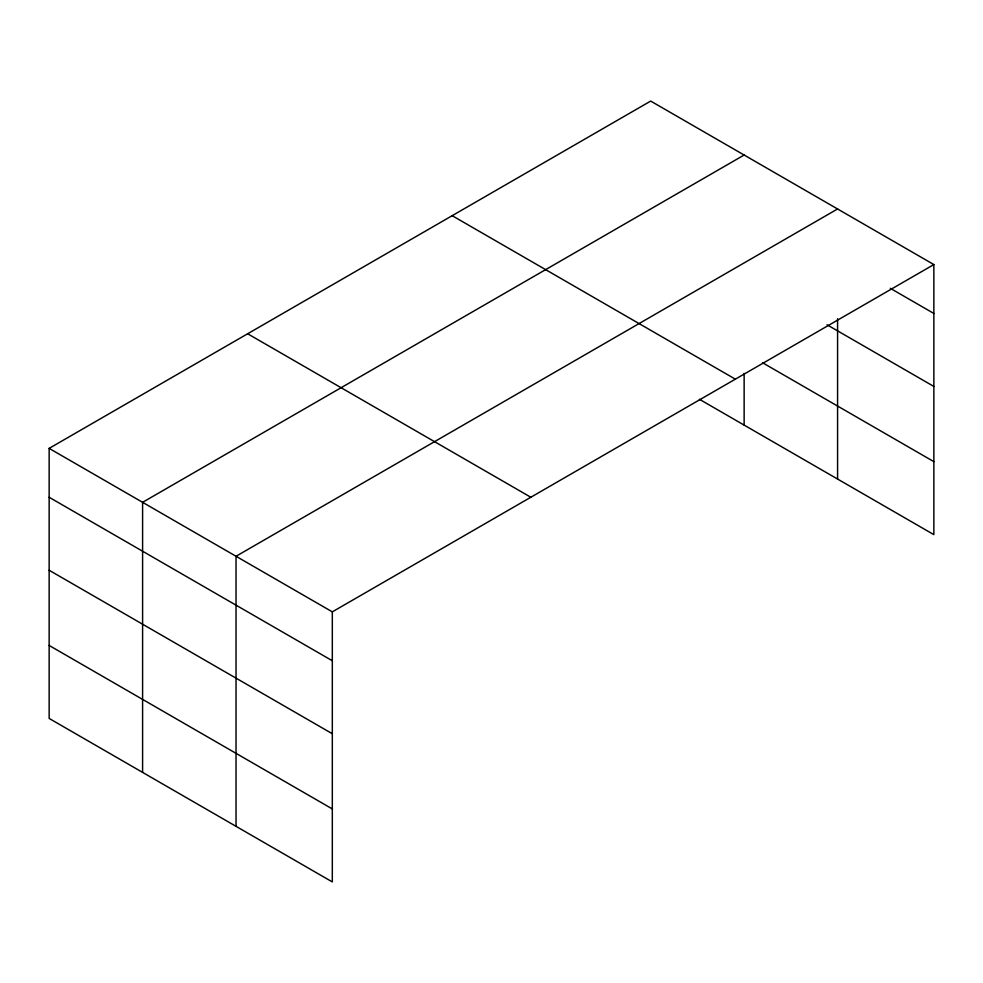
<?xml version="1.0" encoding="UTF-8"?>
<svg xmlns="http://www.w3.org/2000/svg" width="983" height="983" viewBox="0 0 983 983"><rect width="100%" height="100%" fill="white"/><g stroke="black" fill="none" stroke-linecap="round" stroke-linejoin="round"><path stroke-width="1.47" d="M933.85 264.562L650.685 101.077L49.15 448.371L49.15 718.438L332.315 881.923L332.315 611.856L933.85 264.562L933.85 534.629L699.38 399.258M744.131 155.031L142.596 502.325L142.596 772.392M837.577 208.974L236.031 556.267L236.031 826.334M890.328 288.326L933.85 313.454M827.047 324.783L933.85 386.442M762.562 362.739L933.85 461.641M452.18 215.682L735.345 379.168M247.655 333.765L530.82 497.251M49.15 448.371L332.315 611.856M49.15 497.275L332.315 660.748M49.15 570.263L332.315 733.736M49.15 645.45L332.315 808.935M837.577 318.701L837.577 479.04M744.131 373.393L744.131 425.086"/></g></svg>
